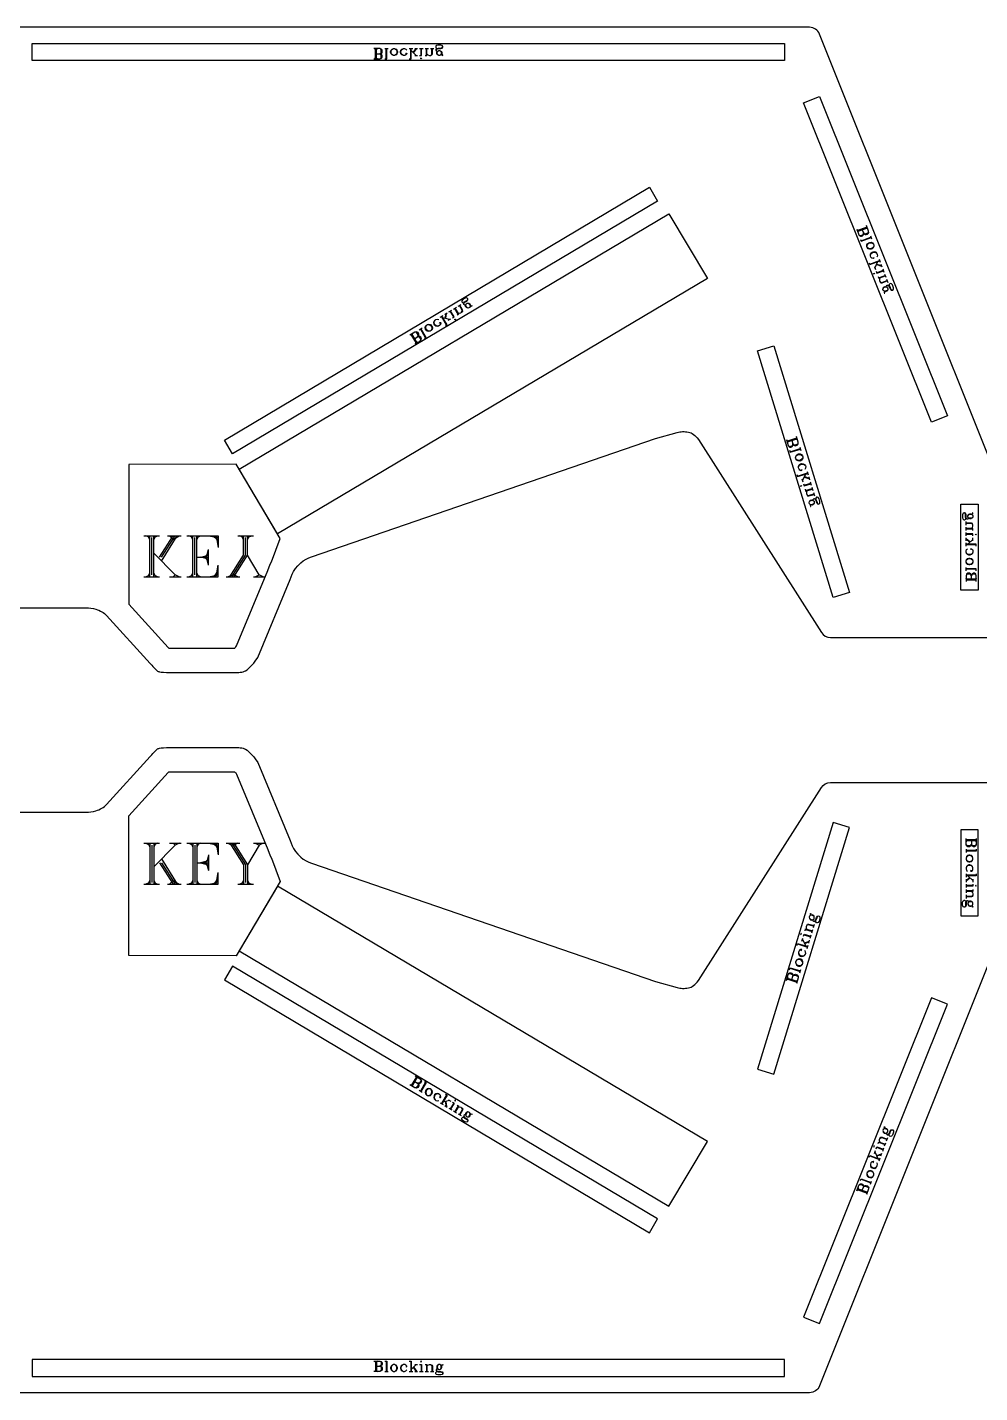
# Model space of a CAD drawing. Extents: x 0 to 107, y -41 to 64.
# Drawn here: x 26.8 to 71.1, y 0 to 63.5 of the extents above; entities that cross this region are included whole.
import ezdxf

# ---------------------------------------------------------------- set-up
doc = ezdxf.new("R2010")
doc.units = 0
doc.layers.add('LAYER_1', color=18, linetype='CONTINUOUS')

msp = doc.modelspace()

# ---------------------------------------------------------------- linework, layer by layer
at = {"layer": 'LAYER_1'}
for points in [[(71.964, 42.339), (63.626, 63.186, 0.306678), (63.161, 63.5), (0, 63.5)], [(0.5, 36.5), (29.5, 36.5), (29.621, 36.495), (29.741, 36.482), (29.856, 36.465), (29.968, 36.437), (30.039, 36.414), (30.111, 36.386), (30.182, 36.352), (30.25, 36.312), (30.309, 36.277), (30.365, 36.234), (30.411, 36.195), (30.465, 36.144), (32.5, 33.906), (32.566, 33.832), (32.625, 33.766), (32.689, 33.699), (32.752, 33.632), (32.805, 33.582), (32.838, 33.563), (32.867, 33.546), (32.9, 33.534), (32.935, 33.524), (33.011, 33.514), (33.121, 33.504), (33.25, 33.5), (36.5, 33.5), (36.625, 33.5), (36.686, 33.503), (36.752, 33.512), (36.812, 33.526), (36.876, 33.549), (36.935, 33.578), (37, 33.625), (37.064, 33.678), (37.128, 33.74), (37.191, 33.799), (37.254, 33.864), (37.319, 33.935), (37.382, 34.018), (37.5, 34.188), (39, 37.812), (39.106, 38.07), (39.168, 38.197), (39.251, 38.329), (39.363, 38.459), (39.5, 38.594), (39.611, 38.68), (39.751, 38.768), (39.875, 38.828), (40, 38.875), (56, 44.375), (57, 44.656), (57.061, 44.674), (57.122, 44.687), (57.185, 44.693), (57.251, 44.698), (57.322, 44.697), (57.395, 44.693), (57.458, 44.686), (57.524, 44.673), (57.589, 44.657), (57.649, 44.634), (57.708, 44.605), (57.768, 44.559), (57.827, 44.51), (57.887, 44.453), (57.938, 44.407), (58, 44.335), (63.71, 35.357, 0.256495), (64.132, 35.125), (71.5, 35.125, 0.414217)], [(0.5, 27), (29.5, 27), (29.621, 27.005), (29.741, 27.018), (29.856, 27.035), (29.968, 27.063), (30.039, 27.086), (30.111, 27.114), (30.182, 27.148), (30.25, 27.188), (30.309, 27.223), (30.365, 27.266), (30.411, 27.305), (30.465, 27.356), (32.5, 29.594), (32.566, 29.668), (32.625, 29.734), (32.689, 29.801), (32.752, 29.868), (32.805, 29.918), (32.838, 29.937), (32.867, 29.954), (32.9, 29.966), (32.935, 29.976), (33.011, 29.986), (33.121, 29.996), (33.25, 30), (36.5, 30), (36.625, 30), (36.686, 29.997), (36.752, 29.988), (36.812, 29.974), (36.876, 29.951), (36.935, 29.922), (37, 29.875), (37.064, 29.822), (37.128, 29.76), (37.191, 29.701), (37.254, 29.636), (37.319, 29.565), (37.382, 29.482), (37.5, 29.312), (39, 25.688), (39.106, 25.43), (39.168, 25.303), (39.251, 25.171), (39.363, 25.041), (39.5, 24.906), (39.611, 24.82), (39.751, 24.732), (39.875, 24.672), (40, 24.625), (56, 19.125), (57, 18.844), (57.061, 18.826), (57.122, 18.813), (57.185, 18.807), (57.251, 18.802), (57.322, 18.803), (57.395, 18.807), (57.458, 18.814), (57.524, 18.827), (57.589, 18.843), (57.649, 18.866), (57.708, 18.895), (57.768, 18.941), (57.827, 18.99), (57.887, 19.047), (57.938, 19.093), (58, 19.165), (63.71, 28.143, -0.256495), (64.132, 28.375), (71.5, 28.375, -0.414217)], [(71.964, 21.161), (63.626, 0.314, -0.306678), (63.161, 0), (0, 0)]]:
    msp.add_lwpolyline(points, format="xyb", dxfattribs=at)
for points in [[(27, 62.75), (62, 62.75), (62, 61.95), (27, 61.95)], [(43.814, 62.19), (43.746, 62.213), (43.7, 62.259), (43.677, 62.327), (43.677, 62.373), (43.7, 62.441), (43.746, 62.487), (43.814, 62.51), (43.86, 62.51), (43.929, 62.487), (43.974, 62.441), (43.997, 62.373), (43.997, 62.327), (43.974, 62.259), (43.929, 62.213), (43.86, 62.19)], [(45.917, 62.19), (45.871, 62.213), (45.849, 62.236), (45.826, 62.281), (45.826, 62.327), (45.849, 62.373), (45.871, 62.396), (45.917, 62.419), (45.963, 62.419), (46.009, 62.396), (46.031, 62.373), (46.054, 62.327), (46.054, 62.281), (46.031, 62.236), (46.009, 62.213), (45.963, 62.19)], [(45.094, 62.03), (45.071, 62.053), (45.094, 62.076), (45.117, 62.053)], [(62.879, 59.987), (63.622, 60.284), (69.57, 45.431), (68.828, 45.134)], [(35.945, 44.305), (55.713, 56.063), (56.096, 55.418), (36.329, 43.66)], [(36.635, 42.954), (56.623, 54.829), (58.411, 51.82), (38.423, 39.945)], [(65.831, 53.304), (65.829, 53.377), (65.856, 53.436), (65.913, 53.482), (65.957, 53.498), (66.03, 53.501), (66.089, 53.474), (66.135, 53.416), (66.151, 53.373), (66.154, 53.3), (66.127, 53.24), (66.069, 53.195), (66.026, 53.178), (65.953, 53.176), (65.893, 53.203), (65.847, 53.26)], [(66.13, 52.032), (66.144, 52.062), (66.174, 52.048), (66.16, 52.018)], [(66.572, 51.307), (66.577, 51.358), (66.591, 51.388), (66.626, 51.426), (66.67, 51.442), (66.721, 51.436), (66.751, 51.423), (66.789, 51.387), (66.805, 51.344), (66.799, 51.292), (66.786, 51.263), (66.75, 51.225), (66.707, 51.209), (66.655, 51.214), (66.626, 51.228), (66.588, 51.263)], [(47.314, 50.449), (47.263, 50.445), (47.232, 50.453), (47.189, 50.48), (47.165, 50.519), (47.162, 50.57), (47.169, 50.601), (47.197, 50.644), (47.236, 50.667), (47.287, 50.671), (47.318, 50.663), (47.361, 50.636), (47.384, 50.597), (47.388, 50.546), (47.38, 50.515), (47.353, 50.472)], [(45.517, 49.375), (45.446, 49.359), (45.384, 49.375), (45.329, 49.422), (45.306, 49.461), (45.29, 49.531), (45.306, 49.594), (45.353, 49.648), (45.392, 49.672), (45.462, 49.687), (45.525, 49.671), (45.579, 49.624), (45.603, 49.585), (45.618, 49.515), (45.603, 49.453), (45.556, 49.398)], [(46.692, 49.892), (46.661, 49.9), (46.669, 49.931), (46.7, 49.923)], [(60.735, 48.458), (61.5, 48.693), (65.019, 37.22), (64.254, 36.986)], [(62.513, 43.47), (62.515, 43.545), (62.547, 43.604), (62.608, 43.647), (62.653, 43.661), (62.728, 43.659), (62.787, 43.627), (62.83, 43.566), (62.844, 43.521), (62.842, 43.446), (62.81, 43.387), (62.749, 43.344), (62.704, 43.33), (62.629, 43.332), (62.57, 43.364), (62.527, 43.425)], [(36.432, 34.632), (36.453, 34.655), (36.472, 34.68), (36.508, 34.731), (37.96, 38.241), (38.079, 38.531), (38.135, 38.647), (38.543, 39.729), (36.495, 43.179), (31.503, 43.174), (31.503, 36.674), (33.337, 34.658), (33.366, 34.625), (36.425, 34.625)], [(62.738, 42.155), (62.754, 42.185), (62.784, 42.169), (62.768, 42.139)], [(63.143, 41.388), (63.152, 41.441), (63.168, 41.47), (63.206, 41.506), (63.252, 41.52), (63.304, 41.511), (63.333, 41.495), (63.37, 41.457), (63.383, 41.412), (63.374, 41.36), (63.359, 41.33), (63.32, 41.294), (63.275, 41.28), (63.223, 41.289), (63.193, 41.305), (63.157, 41.343)], [(70.197, 41.321), (70.997, 41.321), (70.997, 37.321), (70.197, 37.321)], [(70.757, 40.738), (70.734, 40.692), (70.711, 40.67), (70.665, 40.647), (70.62, 40.647), (70.574, 40.67), (70.551, 40.692), (70.528, 40.738), (70.528, 40.784), (70.551, 40.83), (70.574, 40.852), (70.62, 40.875), (70.665, 40.875), (70.711, 40.852), (70.734, 40.83), (70.757, 40.784)], [(70.917, 39.915), (70.894, 39.892), (70.871, 39.915), (70.894, 39.938)], [(70.757, 38.635), (70.734, 38.567), (70.688, 38.521), (70.62, 38.498), (70.574, 38.498), (70.505, 38.521), (70.46, 38.567), (70.437, 38.635), (70.437, 38.681), (70.46, 38.75), (70.505, 38.795), (70.574, 38.818), (70.62, 38.818), (70.688, 38.795), (70.734, 38.75), (70.757, 38.681)], [(36.432, 28.868), (36.453, 28.845), (36.472, 28.82), (36.508, 28.769), (37.96, 25.259), (38.079, 24.969), (38.135, 24.853), (38.543, 23.771), (36.495, 20.321), (31.503, 20.326), (31.503, 26.826), (33.337, 28.842), (33.366, 28.875), (36.425, 28.875)], [(60.735, 15.042), (61.5, 14.807), (65.019, 26.28), (64.254, 26.514)], [(70.197, 22.179), (70.997, 22.179), (70.997, 26.179), (70.197, 26.179)], [(70.757, 24.865), (70.734, 24.933), (70.688, 24.979), (70.62, 25.002), (70.574, 25.002), (70.505, 24.979), (70.46, 24.933), (70.437, 24.865), (70.437, 24.819), (70.46, 24.75), (70.505, 24.705), (70.574, 24.682), (70.62, 24.682), (70.688, 24.705), (70.734, 24.75), (70.757, 24.819)], [(36.635, 20.546), (56.623, 8.671), (58.411, 11.68), (38.423, 23.555)], [(70.917, 23.585), (70.894, 23.608), (70.871, 23.585), (70.894, 23.562)], [(70.757, 22.762), (70.734, 22.808), (70.711, 22.83), (70.665, 22.853), (70.62, 22.853), (70.574, 22.83), (70.551, 22.808), (70.528, 22.762), (70.528, 22.716), (70.551, 22.67), (70.574, 22.648), (70.62, 22.625), (70.665, 22.625), (70.711, 22.648), (70.734, 22.67), (70.757, 22.716)], [(63.143, 22.112), (63.152, 22.059), (63.168, 22.03), (63.206, 21.994), (63.252, 21.98), (63.304, 21.989), (63.333, 22.005), (63.37, 22.043), (63.383, 22.088), (63.374, 22.14), (63.359, 22.17), (63.32, 22.206), (63.275, 22.22), (63.223, 22.211), (63.193, 22.195), (63.157, 22.157)], [(62.738, 21.345), (62.754, 21.315), (62.784, 21.331), (62.768, 21.361)], [(35.945, 19.195), (55.713, 7.437), (56.096, 8.082), (36.329, 19.84)], [(62.513, 20.03), (62.515, 19.955), (62.547, 19.896), (62.608, 19.853), (62.653, 19.839), (62.728, 19.841), (62.787, 19.873), (62.83, 19.934), (62.844, 19.979), (62.842, 20.054), (62.81, 20.113), (62.749, 20.156), (62.704, 20.17), (62.629, 20.168), (62.57, 20.136), (62.527, 20.075)], [(62.879, 3.513), (63.622, 3.216), (69.57, 18.069), (68.828, 18.366)], [(45.517, 14.125), (45.446, 14.141), (45.384, 14.125), (45.329, 14.078), (45.306, 14.039), (45.29, 13.969), (45.306, 13.906), (45.353, 13.852), (45.392, 13.828), (45.462, 13.813), (45.525, 13.829), (45.579, 13.876), (45.603, 13.915), (45.618, 13.985), (45.603, 14.047), (45.556, 14.102)], [(46.692, 13.608), (46.661, 13.6), (46.669, 13.569), (46.7, 13.577)], [(47.314, 13.051), (47.263, 13.055), (47.232, 13.047), (47.189, 13.02), (47.165, 12.981), (47.162, 12.93), (47.169, 12.899), (47.197, 12.856), (47.236, 12.833), (47.287, 12.829), (47.318, 12.837), (47.361, 12.864), (47.384, 12.903), (47.388, 12.954), (47.38, 12.985), (47.353, 13.028)], [(66.572, 12.193), (66.577, 12.142), (66.591, 12.112), (66.626, 12.074), (66.67, 12.058), (66.721, 12.064), (66.751, 12.077), (66.789, 12.113), (66.805, 12.156), (66.799, 12.208), (66.786, 12.237), (66.75, 12.275), (66.707, 12.291), (66.655, 12.286), (66.626, 12.272), (66.588, 12.237)], [(66.13, 11.468), (66.144, 11.438), (66.174, 11.452), (66.16, 11.482)], [(65.831, 10.196), (65.829, 10.123), (65.856, 10.064), (65.913, 10.018), (65.957, 10.002), (66.03, 9.999), (66.089, 10.026), (66.135, 10.084), (66.151, 10.127), (66.154, 10.2), (66.127, 10.26), (66.069, 10.305), (66.026, 10.322), (65.953, 10.324), (65.893, 10.297), (65.847, 10.24)], [(27, 0.75), (62, 0.75), (62, 1.55), (27, 1.55)], [(43.814, 1.31), (43.746, 1.287), (43.7, 1.241), (43.677, 1.173), (43.677, 1.127), (43.7, 1.059), (43.746, 1.013), (43.814, 0.99), (43.86, 0.99), (43.929, 1.013), (43.974, 1.059), (43.997, 1.127), (43.997, 1.173), (43.974, 1.241), (43.929, 1.287), (43.86, 1.31)], [(45.094, 1.47), (45.071, 1.447), (45.094, 1.424), (45.117, 1.447)], [(45.917, 1.31), (45.871, 1.287), (45.849, 1.264), (45.826, 1.219), (45.826, 1.173), (45.849, 1.127), (45.871, 1.104), (45.917, 1.081), (45.963, 1.081), (46.009, 1.104), (46.031, 1.127), (46.054, 1.173), (46.054, 1.219), (46.031, 1.264), (46.009, 1.287), (45.963, 1.31)]]:
    msp.add_lwpolyline(points, close=True, dxfattribs=at)
for points in [[(43.014, 62.259), (43.174, 62.259), (43.243, 62.281), (43.266, 62.304), (43.289, 62.35), (43.289, 62.419), (43.266, 62.464), (43.243, 62.487), (43.174, 62.51), (42.9, 62.51)], [(42.9, 62.03), (43.174, 62.03), (43.243, 62.053), (43.266, 62.076), (43.289, 62.121), (43.289, 62.167), (43.266, 62.213), (43.243, 62.236), (43.174, 62.259)], [(42.969, 62.487), (42.923, 62.51)], [(42.969, 62.464), (42.946, 62.51)], [(42.969, 62.03), (42.969, 62.51)], [(42.991, 62.053), (42.991, 62.487)], [(43.014, 62.03), (43.014, 62.51)], [(43.014, 62.464), (43.037, 62.51)], [(43.014, 62.487), (43.06, 62.51)], [(43.174, 62.259), (43.22, 62.281), (43.243, 62.327), (43.243, 62.441), (43.22, 62.487), (43.174, 62.51)], [(43.174, 62.03), (43.22, 62.053), (43.243, 62.099), (43.243, 62.19), (43.22, 62.236), (43.174, 62.259)], [(43.243, 62.304), (43.266, 62.35), (43.266, 62.419), (43.243, 62.464)], [(43.403, 62.51), (43.563, 62.51)], [(43.471, 62.03), (43.471, 62.51)], [(43.494, 62.03), (43.494, 62.51)], [(43.814, 62.19), (43.769, 62.213), (43.723, 62.259), (43.7, 62.327), (43.7, 62.373), (43.723, 62.441), (43.769, 62.487), (43.814, 62.51)], [(43.86, 62.51), (43.906, 62.487), (43.951, 62.441), (43.974, 62.373), (43.974, 62.327), (43.951, 62.259), (43.906, 62.213), (43.86, 62.19)], [(44.409, 62.259), (44.386, 62.281), (44.409, 62.304), (44.431, 62.281), (44.431, 62.259), (44.386, 62.213), (44.34, 62.19), (44.271, 62.19), (44.203, 62.213), (44.157, 62.259), (44.134, 62.327), (44.134, 62.373), (44.157, 62.441), (44.203, 62.487), (44.271, 62.51), (44.317, 62.51), (44.386, 62.487), (44.431, 62.441)], [(44.271, 62.19), (44.226, 62.213), (44.18, 62.259), (44.157, 62.327), (44.157, 62.373), (44.18, 62.441), (44.226, 62.487), (44.271, 62.51)], [(44.546, 62.51), (44.706, 62.51)], [(44.614, 62.03), (44.614, 62.51)], [(44.637, 62.03), (44.637, 62.51)], [(44.866, 62.19), (44.637, 62.419)], [(44.729, 62.327), (44.866, 62.51)], [(44.751, 62.327), (44.889, 62.51)], [(44.797, 62.51), (44.934, 62.51)], [(45.026, 62.51), (45.186, 62.51)], [(45.094, 62.19), (45.094, 62.51)], [(45.117, 62.19), (45.117, 62.51)], [(45.277, 62.51), (45.437, 62.51)], [(45.346, 62.19), (45.346, 62.51)], [(45.369, 62.19), (45.369, 62.51)], [(45.369, 62.259), (45.414, 62.213), (45.483, 62.19), (45.529, 62.19), (45.597, 62.213), (45.62, 62.259), (45.62, 62.51)], [(45.529, 62.19), (45.574, 62.213), (45.597, 62.259), (45.597, 62.51)], [(45.529, 62.51), (45.689, 62.51)], [(45.803, 62.464), (45.826, 62.487), (45.894, 62.51), (46.009, 62.51), (46.077, 62.533), (46.1, 62.579), (46.1, 62.601), (46.077, 62.647), (46.009, 62.67), (45.871, 62.67), (45.803, 62.647), (45.78, 62.601), (45.78, 62.579), (45.803, 62.533), (45.871, 62.51)], [(45.849, 62.373), (45.826, 62.396), (45.803, 62.441), (45.803, 62.464), (45.826, 62.51), (45.894, 62.533), (46.009, 62.533), (46.077, 62.556), (46.1, 62.579)], [(45.871, 62.213), (45.849, 62.259), (45.849, 62.35), (45.871, 62.396)], [(46.009, 62.396), (46.031, 62.35), (46.031, 62.259), (46.009, 62.213)], [(46.031, 62.236), (46.054, 62.213), (46.1, 62.19), (46.1, 62.213), (46.054, 62.213)], [(42.923, 62.03), (42.969, 62.053)], [(42.946, 62.03), (42.969, 62.076)], [(43.037, 62.03), (43.014, 62.076)], [(43.06, 62.03), (43.014, 62.053)], [(43.243, 62.076), (43.266, 62.121), (43.266, 62.167), (43.243, 62.213)], [(43.403, 62.03), (43.494, 62.03)], [(44.546, 62.03), (44.637, 62.03)], [(44.797, 62.19), (44.934, 62.19)], [(45.026, 62.19), (45.117, 62.19)], [(45.277, 62.19), (45.369, 62.19)], [(65.358, 54.116), (65.454, 53.855), (65.5, 53.798), (65.53, 53.785), (65.581, 53.779), (65.625, 53.795), (65.66, 53.833), (65.674, 53.863), (65.671, 53.936)], [(65.366, 54.094), (65.403, 54.059)], [(65.374, 54.072), (65.425, 54.067)], [(65.382, 54.051), (65.838, 54.22)], [(65.398, 54.007), (65.854, 54.176)], [(65.406, 53.986), (65.441, 54.023)], [(65.411, 54.037), (65.824, 54.19)], [(65.414, 53.964), (65.419, 54.015)], [(65.615, 54.088), (65.671, 53.936), (65.717, 53.879), (65.747, 53.865), (65.798, 53.859), (65.863, 53.884), (65.899, 53.921), (65.912, 53.951), (65.91, 54.024), (65.813, 54.285)], [(65.671, 53.936), (65.709, 53.9), (65.76, 53.895), (65.869, 53.935), (65.904, 53.973), (65.91, 54.024)], [(65.794, 54.204), (65.829, 54.241)], [(65.81, 54.16), (65.862, 54.155)], [(65.816, 54.212), (65.821, 54.263)], [(65.832, 54.168), (65.87, 54.133)], [(65.454, 53.855), (65.492, 53.82), (65.543, 53.814), (65.63, 53.846), (65.666, 53.884), (65.671, 53.936)], [(65.522, 53.806), (65.573, 53.801), (65.617, 53.817), (65.652, 53.855)], [(65.535, 53.638), (65.567, 53.551)], [(65.559, 53.573), (66.015, 53.742)], [(65.567, 53.551), (66.023, 53.72)], [(65.739, 53.887), (65.79, 53.881), (65.855, 53.905), (65.891, 53.943)], [(65.831, 53.304), (65.837, 53.355), (65.864, 53.415), (65.921, 53.461), (65.965, 53.477), (66.038, 53.479), (66.097, 53.452), (66.135, 53.416)], [(66.151, 53.373), (66.146, 53.322), (66.118, 53.262), (66.061, 53.216), (66.018, 53.2), (65.945, 53.198), (65.885, 53.225), (65.847, 53.26)], [(65.99, 53.807), (66.047, 53.655)], [(66.106, 52.764), (66.119, 52.793), (66.149, 52.78), (66.136, 52.75), (66.114, 52.742), (66.054, 52.769), (66.016, 52.805), (65.992, 52.87), (65.99, 52.943), (66.017, 53.002), (66.074, 53.048), (66.118, 53.064), (66.191, 53.067), (66.25, 53.039), (66.296, 52.982), (66.312, 52.939), (66.315, 52.866), (66.287, 52.806)], [(65.992, 52.87), (65.998, 52.921), (66.025, 52.981), (66.082, 53.026), (66.126, 53.043), (66.199, 53.045), (66.258, 53.018), (66.296, 52.982)], [(66.393, 52.722), (66.449, 52.57)], [(65.937, 52.553), (65.969, 52.466)], [(65.961, 52.488), (66.417, 52.657)], [(65.969, 52.466), (66.425, 52.635)], [(66.177, 52.37), (66.226, 52.24)], [(66.202, 52.305), (66.338, 52.603)], [(66.258, 52.153), (66.29, 52.066)], [(66.282, 52.088), (66.586, 52.201)], [(66.284, 52.484), (66.506, 52.418)], [(66.29, 52.066), (66.594, 52.179)], [(66.292, 52.462), (66.514, 52.396)], [(66.481, 52.483), (66.53, 52.353)], [(66.562, 52.266), (66.618, 52.114)], [(66.346, 51.914), (66.379, 51.828)], [(66.371, 51.849), (66.675, 51.962)], [(66.379, 51.828), (66.683, 51.94)], [(66.444, 51.852), (66.416, 51.792), (66.419, 51.719), (66.435, 51.676), (66.481, 51.619), (66.532, 51.613), (66.771, 51.702)], [(66.435, 51.676), (66.473, 51.64), (66.524, 51.635), (66.763, 51.723)], [(66.65, 52.027), (66.707, 51.875)], [(66.721, 51.436), (66.735, 51.466), (66.77, 51.504), (66.792, 51.512), (66.844, 51.506), (66.889, 51.449), (66.93, 51.341), (66.975, 51.284), (67.005, 51.27)], [(66.739, 51.788), (66.795, 51.636)], [(66.792, 51.512), (66.822, 51.498), (66.868, 51.441), (66.908, 51.333), (66.954, 51.275), (67.005, 51.27), (67.027, 51.278), (67.062, 51.316), (67.06, 51.389), (67.012, 51.519), (66.966, 51.576), (66.914, 51.582), (66.893, 51.574), (66.857, 51.536), (66.86, 51.463)], [(47.076, 50.625), (47.084, 50.656), (47.131, 50.71), (47.228, 50.769), (47.275, 50.823), (47.271, 50.874), (47.26, 50.894), (47.217, 50.921), (47.147, 50.905), (47.029, 50.835), (46.982, 50.781), (46.986, 50.73), (46.998, 50.711), (47.041, 50.683), (47.111, 50.699)], [(47.162, 50.57), (47.13, 50.578), (47.087, 50.605), (47.076, 50.625), (47.072, 50.675), (47.119, 50.73), (47.217, 50.788), (47.264, 50.843), (47.271, 50.874)], [(66.577, 51.358), (66.613, 51.396), (66.7, 51.428), (66.751, 51.423)], [(66.799, 51.292), (66.764, 51.254), (66.677, 51.222), (66.626, 51.228)], [(66.655, 51.214), (66.642, 51.184), (66.636, 51.133), (66.658, 51.141), (66.642, 51.184)], [(46.193, 50.15), (46.31, 50.22)], [(46.228, 49.959), (46.252, 50.185)], [(46.247, 49.971), (46.271, 50.197)], [(46.388, 50.267), (46.525, 50.349)], [(46.61, 50.028), (46.447, 50.302)], [(46.63, 50.04), (46.466, 50.314)], [(46.603, 50.395), (46.74, 50.477)], [(46.825, 50.157), (46.662, 50.43)], [(46.845, 50.168), (46.681, 50.442)], [(46.767, 50.122), (46.845, 50.168)], [(46.81, 50.227), (46.872, 50.211), (46.942, 50.227), (46.981, 50.25), (47.028, 50.305), (47.025, 50.355), (46.896, 50.57)], [(46.818, 50.524), (46.955, 50.605)], [(46.981, 50.25), (47.009, 50.293), (47.005, 50.344), (46.877, 50.559)], [(47.263, 50.445), (47.22, 50.472), (47.173, 50.55), (47.169, 50.601)], [(47.287, 50.671), (47.33, 50.644), (47.376, 50.566), (47.38, 50.515)], [(47.388, 50.546), (47.419, 50.538), (47.47, 50.542), (47.458, 50.562), (47.419, 50.538)], [(45.517, 49.375), (45.466, 49.371), (45.403, 49.387), (45.349, 49.434), (45.325, 49.473), (45.31, 49.543), (45.326, 49.605), (45.353, 49.648)], [(45.392, 49.672), (45.443, 49.675), (45.505, 49.66), (45.56, 49.613), (45.583, 49.574), (45.599, 49.503), (45.583, 49.441), (45.556, 49.398)], [(45.989, 49.737), (45.958, 49.745), (45.966, 49.776), (45.997, 49.768), (46.009, 49.749), (45.993, 49.686), (45.966, 49.643), (45.907, 49.608), (45.837, 49.593), (45.774, 49.608), (45.72, 49.655), (45.697, 49.694), (45.681, 49.765), (45.697, 49.827), (45.744, 49.882), (45.783, 49.905), (45.853, 49.921), (45.916, 49.905)], [(45.907, 49.608), (45.856, 49.604), (45.794, 49.62), (45.739, 49.667), (45.716, 49.706), (45.701, 49.776), (45.716, 49.839), (45.744, 49.882)], [(45.978, 50.022), (46.115, 50.103)], [(46.282, 49.647), (46.037, 50.057)], [(46.301, 49.658), (46.056, 50.068)], [(46.415, 49.912), (46.103, 49.99)], [(46.223, 49.612), (46.301, 49.658)], [(46.356, 49.877), (46.474, 49.947)], [(46.552, 49.993), (46.63, 50.04)], [(44.798, 49.025), (44.935, 49.107), (44.982, 49.161), (44.989, 49.192), (44.986, 49.243), (44.951, 49.302), (44.908, 49.329), (44.876, 49.337), (44.806, 49.321), (44.572, 49.181)], [(44.642, 49.197), (44.591, 49.193)], [(44.654, 49.177), (44.611, 49.205)], [(44.876, 48.806), (44.63, 49.216)], [(44.883, 48.837), (44.662, 49.209)], [(44.915, 48.83), (44.669, 49.24)], [(44.681, 49.22), (44.709, 49.263)], [(44.693, 49.201), (44.689, 49.251)], [(44.935, 49.107), (44.962, 49.149), (44.958, 49.2), (44.9, 49.298), (44.857, 49.325), (44.806, 49.321)], [(44.817, 48.771), (45.051, 48.911), (45.098, 48.966), (45.106, 48.997), (45.102, 49.048), (45.079, 49.087), (45.036, 49.114), (45.005, 49.122), (44.935, 49.107)], [(44.97, 49.181), (44.966, 49.231), (44.931, 49.29), (44.888, 49.317)], [(45.051, 48.911), (45.079, 48.954), (45.075, 49.005), (45.028, 49.083), (44.985, 49.11), (44.935, 49.107)], [(45.002, 49.438), (45.138, 49.52)], [(45.087, 48.985), (45.083, 49.036), (45.059, 49.075), (45.017, 49.103)], [(45.305, 49.063), (45.06, 49.473)], [(45.325, 49.075), (45.08, 49.485)], [(45.247, 49.028), (45.325, 49.075)], [(44.836, 48.783), (44.864, 48.826)], [(44.856, 48.795), (44.852, 48.845)], [(44.934, 48.841), (44.891, 48.869)], [(44.954, 48.853), (44.903, 48.849)], [(62.341, 44.283), (62.389, 44.124), (62.432, 44.063), (62.462, 44.047), (62.514, 44.038), (62.582, 44.059), (62.62, 44.095), (62.636, 44.125), (62.638, 44.199), (62.556, 44.471)], [(62.081, 44.327), (62.163, 44.056), (62.206, 43.995), (62.236, 43.979), (62.288, 43.97), (62.333, 43.984), (62.371, 44.02), (62.387, 44.049), (62.389, 44.124)], [(62.088, 44.305), (62.124, 44.266)], [(62.094, 44.282), (62.147, 44.273)], [(62.101, 44.259), (62.576, 44.403)], [(62.115, 44.214), (62.59, 44.358)], [(62.122, 44.191), (62.16, 44.228)], [(62.129, 44.169), (62.138, 44.221)], [(62.131, 44.244), (62.561, 44.374)], [(62.163, 44.056), (62.199, 44.017), (62.251, 44.008), (62.342, 44.036), (62.38, 44.072), (62.389, 44.124)], [(62.229, 44.001), (62.281, 43.993), (62.326, 44.006), (62.365, 44.043)], [(62.231, 43.829), (62.259, 43.739)], [(62.252, 43.762), (62.727, 43.905)], [(62.259, 43.739), (62.734, 43.883)], [(62.389, 44.124), (62.426, 44.086), (62.478, 44.077), (62.591, 44.111), (62.629, 44.147), (62.638, 44.199)], [(62.455, 44.07), (62.507, 44.061), (62.575, 44.082), (62.613, 44.118)], [(62.531, 44.389), (62.57, 44.426)], [(62.545, 44.344), (62.597, 44.335)], [(62.554, 44.396), (62.563, 44.448)], [(62.568, 44.351), (62.604, 44.313)], [(62.707, 43.973), (62.755, 43.815)], [(62.513, 43.47), (62.522, 43.522), (62.554, 43.581), (62.615, 43.624), (62.66, 43.638), (62.735, 43.636), (62.794, 43.604), (62.83, 43.566)], [(62.844, 43.521), (62.835, 43.469), (62.803, 43.41), (62.742, 43.366), (62.697, 43.353), (62.622, 43.355), (62.563, 43.386), (62.527, 43.425)], [(62.759, 42.902), (62.775, 42.932), (62.804, 42.916), (62.789, 42.887), (62.766, 42.88), (62.707, 42.911), (62.671, 42.95), (62.65, 43.018), (62.652, 43.092), (62.684, 43.151), (62.745, 43.194), (62.79, 43.208), (62.865, 43.206), (62.924, 43.174), (62.967, 43.113), (62.981, 43.068), (62.979, 42.993), (62.947, 42.935)], [(62.65, 43.018), (62.659, 43.07), (62.691, 43.129), (62.752, 43.172), (62.797, 43.185), (62.872, 43.183), (62.931, 43.152), (62.967, 43.113)], [(62.574, 42.698), (62.601, 42.608)], [(62.595, 42.63), (63.07, 42.774)], [(62.601, 42.608), (63.077, 42.751)], [(62.828, 42.429), (62.986, 42.724)], [(62.923, 42.606), (63.145, 42.525)], [(62.93, 42.584), (63.152, 42.503)], [(63.049, 42.842), (63.097, 42.684)], [(63.124, 42.593), (63.166, 42.457)], [(62.808, 42.497), (62.849, 42.361)], [(62.876, 42.271), (62.904, 42.18)], [(62.897, 42.203), (63.214, 42.299)], [(62.904, 42.18), (63.22, 42.276)], [(62.952, 42.022), (62.979, 41.932)], [(62.972, 41.954), (63.289, 42.05)], [(62.979, 41.932), (63.296, 42.027)], [(63.047, 41.952), (63.015, 41.893), (63.013, 41.818), (63.027, 41.773), (63.07, 41.712), (63.122, 41.703), (63.371, 41.779)], [(63.193, 42.367), (63.241, 42.208)], [(63.268, 42.118), (63.316, 41.96)], [(63.027, 41.773), (63.063, 41.735), (63.115, 41.726), (63.364, 41.801)], [(63.152, 41.441), (63.191, 41.477), (63.281, 41.504), (63.333, 41.495)], [(63.374, 41.36), (63.336, 41.323), (63.245, 41.296), (63.193, 41.305)], [(63.223, 41.289), (63.207, 41.26), (63.198, 41.207), (63.221, 41.214), (63.207, 41.26)], [(63.304, 41.511), (63.32, 41.541), (63.358, 41.577), (63.381, 41.584), (63.433, 41.575), (63.476, 41.514), (63.51, 41.401), (63.553, 41.34), (63.583, 41.324)], [(63.344, 41.869), (63.392, 41.711)], [(63.381, 41.584), (63.41, 41.568), (63.453, 41.507), (63.487, 41.394), (63.531, 41.333), (63.583, 41.324), (63.605, 41.331), (63.644, 41.367), (63.646, 41.442), (63.605, 41.578), (63.562, 41.639), (63.509, 41.648), (63.487, 41.641), (63.448, 41.604), (63.446, 41.53)], [(70.482, 40.624), (70.46, 40.647), (70.437, 40.715), (70.437, 40.83), (70.414, 40.898), (70.368, 40.921), (70.345, 40.921), (70.3, 40.898), (70.277, 40.83), (70.277, 40.692), (70.3, 40.624), (70.345, 40.601), (70.368, 40.601), (70.414, 40.624), (70.437, 40.692)], [(70.574, 40.67), (70.551, 40.647), (70.505, 40.624), (70.482, 40.624), (70.437, 40.647), (70.414, 40.715), (70.414, 40.83), (70.391, 40.898), (70.368, 40.921)], [(70.551, 40.83), (70.597, 40.852), (70.688, 40.852), (70.734, 40.83)], [(70.734, 40.692), (70.688, 40.67), (70.597, 40.67), (70.551, 40.692)], [(70.711, 40.852), (70.734, 40.875), (70.757, 40.921), (70.734, 40.921), (70.734, 40.875)], [(70.437, 40.35), (70.437, 40.51)], [(70.688, 40.19), (70.734, 40.235), (70.757, 40.304), (70.757, 40.35), (70.734, 40.418), (70.688, 40.441), (70.437, 40.441)], [(70.757, 40.35), (70.734, 40.395), (70.688, 40.418), (70.437, 40.418)], [(70.437, 40.098), (70.437, 40.258)], [(70.757, 40.19), (70.437, 40.19)], [(70.757, 40.167), (70.437, 40.167)], [(70.437, 39.847), (70.437, 40.007)], [(70.757, 40.098), (70.757, 40.19)], [(32.207, 39.856), (32.934, 39.856)], [(32.48, 39.765), (32.298, 39.856)], [(32.48, 39.674), (32.389, 39.856)], [(32.48, 37.948), (32.48, 39.856)], [(32.571, 38.039), (32.571, 39.765)], [(32.662, 37.948), (32.662, 39.856)], [(32.662, 39.674), (32.752, 39.856)], [(32.662, 39.765), (32.843, 39.856)], [(32.934, 38.856), (33.57, 39.856)], [(33.025, 38.856), (33.661, 39.856)], [(33.025, 38.675), (33.752, 39.856)], [(33.297, 39.856), (33.933, 39.856)], [(33.57, 39.674), (33.388, 39.856)], [(33.57, 39.674), (33.842, 39.856)], [(34.206, 39.856), (35.659, 39.856), (35.659, 39.311)], [(34.478, 39.765), (34.297, 39.856)], [(34.478, 39.674), (34.387, 39.856)], [(34.478, 37.948), (34.478, 39.856)], [(34.569, 38.039), (34.569, 39.765)], [(34.66, 37.948), (34.66, 39.856)], [(34.66, 39.674), (34.751, 39.856)], [(34.66, 39.765), (34.842, 39.856)], [(35.205, 39.856), (35.659, 39.765)], [(35.387, 39.856), (35.659, 39.674)], [(35.477, 39.856), (35.659, 39.583)], [(35.568, 39.856), (35.659, 39.311)], [(36.204, 37.948), (36.84, 38.947), (36.84, 39.856)], [(36.295, 37.948), (36.931, 38.947), (36.931, 39.765)], [(36.386, 37.948), (37.022, 38.947), (37.022, 39.856)], [(36.567, 39.856), (37.294, 39.856)], [(36.84, 39.765), (36.658, 39.856)], [(36.84, 39.674), (36.749, 39.856)], [(37.022, 39.674), (37.112, 39.856)], [(37.022, 39.765), (37.203, 39.856)], [(70.757, 39.938), (70.437, 39.938)], [(70.757, 39.915), (70.437, 39.915)], [(70.437, 39.618), (70.437, 39.755)], [(70.62, 39.572), (70.437, 39.71)], [(70.62, 39.55), (70.437, 39.687)], [(70.437, 39.367), (70.437, 39.527)], [(70.917, 39.458), (70.437, 39.458)], [(70.917, 39.435), (70.437, 39.435)], [(70.757, 39.687), (70.528, 39.458)], [(70.757, 39.847), (70.757, 39.938)], [(70.757, 39.618), (70.757, 39.755)], [(70.917, 39.367), (70.917, 39.458)], [(33.661, 38.039), (32.662, 39.038)], [(34.66, 38.856), (35.205, 38.856)], [(35.205, 38.766), (34.842, 38.856), (35.205, 38.947)], [(35.205, 38.675), (35.023, 38.856), (35.205, 39.038)], [(35.205, 38.493), (35.114, 38.856), (35.205, 39.22)], [(35.205, 38.493), (35.205, 39.22)], [(37.567, 38.039), (37.022, 38.947)], [(70.688, 39.23), (70.665, 39.207), (70.642, 39.23), (70.665, 39.252), (70.688, 39.252), (70.734, 39.207), (70.757, 39.161), (70.757, 39.092), (70.734, 39.024), (70.688, 38.978), (70.62, 38.955), (70.574, 38.955), (70.505, 38.978), (70.46, 39.024), (70.437, 39.092), (70.437, 39.138), (70.46, 39.207), (70.505, 39.252)], [(70.757, 39.092), (70.734, 39.047), (70.688, 39.001), (70.62, 38.978), (70.574, 38.978), (70.505, 39.001), (70.46, 39.047), (70.437, 39.092)], [(70.437, 38.681), (70.46, 38.727), (70.505, 38.772), (70.574, 38.795), (70.62, 38.795), (70.688, 38.772), (70.734, 38.727), (70.757, 38.681)], [(32.389, 37.948), (32.48, 38.13)], [(32.752, 37.948), (32.662, 38.13)], [(34.206, 37.948), (35.659, 37.948), (35.659, 38.493)], [(34.387, 37.948), (34.478, 38.13)], [(34.751, 37.948), (34.66, 38.13)], [(35.387, 37.948), (35.659, 38.13)], [(35.477, 37.948), (35.659, 38.221)], [(35.568, 37.948), (35.659, 38.493)], [(70.757, 38.635), (70.734, 38.59), (70.688, 38.544), (70.62, 38.521), (70.574, 38.521), (70.505, 38.544), (70.46, 38.59), (70.437, 38.635)], [(70.437, 38.224), (70.437, 38.384)], [(70.917, 38.315), (70.437, 38.315)], [(70.917, 38.292), (70.437, 38.292)], [(70.688, 37.835), (70.688, 37.995), (70.665, 38.064), (70.642, 38.087), (70.597, 38.11), (70.528, 38.11), (70.482, 38.087), (70.46, 38.064), (70.437, 37.995), (70.437, 37.721)], [(70.917, 37.721), (70.917, 37.995), (70.894, 38.064), (70.871, 38.087), (70.825, 38.11), (70.78, 38.11), (70.734, 38.087), (70.711, 38.064), (70.688, 37.995)], [(70.917, 38.224), (70.917, 38.315)], [(32.207, 37.948), (32.934, 37.948)], [(32.298, 37.948), (32.48, 38.039)], [(32.843, 37.948), (32.662, 38.039)], [(33.388, 37.948), (33.933, 37.948)], [(33.57, 37.948), (33.661, 38.039)], [(33.842, 37.948), (33.661, 38.039)], [(34.297, 37.948), (34.478, 38.039)], [(34.842, 37.948), (34.66, 38.039)], [(35.205, 37.948), (35.659, 38.039)], [(36.022, 37.948), (36.658, 37.948)], [(36.113, 37.948), (36.295, 38.039)], [(36.567, 37.948), (36.386, 38.039)], [(37.294, 37.948), (37.839, 37.948)], [(37.385, 37.948), (37.567, 38.039)], [(37.748, 37.948), (37.567, 38.039)], [(70.688, 37.995), (70.665, 38.041), (70.62, 38.064), (70.505, 38.064), (70.46, 38.041), (70.437, 37.995)], [(70.46, 37.835), (70.437, 37.881)], [(70.482, 37.835), (70.437, 37.858)], [(70.917, 37.835), (70.437, 37.835)], [(70.917, 37.79), (70.437, 37.79)], [(70.46, 37.79), (70.437, 37.744)], [(70.482, 37.79), (70.437, 37.767)], [(70.894, 37.812), (70.46, 37.812)], [(70.642, 38.064), (70.597, 38.087), (70.528, 38.087), (70.482, 38.064)], [(70.917, 37.995), (70.894, 38.041), (70.848, 38.064), (70.757, 38.064), (70.711, 38.041), (70.688, 37.995)], [(70.871, 38.064), (70.825, 38.087), (70.78, 38.087), (70.734, 38.064)], [(70.917, 37.858), (70.871, 37.835)], [(70.917, 37.767), (70.871, 37.79)], [(70.917, 37.881), (70.894, 37.835)], [(70.917, 37.744), (70.894, 37.79)], [(32.207, 25.552), (32.934, 25.552)], [(32.298, 25.552), (32.48, 25.461)], [(32.389, 25.552), (32.48, 25.37)], [(32.48, 25.552), (32.48, 23.644)], [(32.571, 25.461), (32.571, 23.735)], [(32.662, 25.552), (32.662, 23.644)], [(32.752, 25.552), (32.662, 25.37)], [(32.843, 25.552), (32.662, 25.461)], [(33.661, 25.461), (32.662, 24.462)], [(33.388, 25.552), (33.933, 25.552)], [(33.57, 25.552), (33.661, 25.461)], [(33.842, 25.552), (33.661, 25.461)], [(34.206, 25.552), (35.659, 25.552), (35.659, 25.007)], [(34.297, 25.552), (34.478, 25.461)], [(34.387, 25.552), (34.478, 25.37)], [(34.478, 25.552), (34.478, 23.644)], [(34.569, 25.461), (34.569, 23.735)], [(34.66, 25.552), (34.66, 23.644)], [(34.751, 25.552), (34.66, 25.37)], [(34.842, 25.552), (34.66, 25.461)], [(35.205, 25.552), (35.659, 25.461)], [(35.387, 25.552), (35.659, 25.37)], [(35.477, 25.552), (35.659, 25.279)], [(35.568, 25.552), (35.659, 25.007)], [(36.022, 25.552), (36.658, 25.552)], [(36.113, 25.552), (36.295, 25.461)], [(36.204, 25.552), (36.84, 24.553), (36.84, 23.644)], [(36.295, 25.552), (36.931, 24.553), (36.931, 23.735)], [(36.386, 25.552), (37.022, 24.553), (37.022, 23.644)], [(36.567, 25.552), (36.386, 25.461)], [(37.567, 25.461), (37.022, 24.553)], [(37.294, 25.552), (37.839, 25.552)], [(37.385, 25.552), (37.567, 25.461)], [(37.748, 25.552), (37.567, 25.461)], [(70.688, 25.665), (70.688, 25.505), (70.665, 25.436), (70.642, 25.413), (70.597, 25.39), (70.528, 25.39), (70.482, 25.413), (70.46, 25.436), (70.437, 25.505), (70.437, 25.779)], [(70.46, 25.71), (70.437, 25.756)], [(70.482, 25.71), (70.437, 25.733)], [(70.917, 25.71), (70.437, 25.71)], [(70.917, 25.665), (70.437, 25.665)], [(70.482, 25.665), (70.437, 25.642)], [(70.46, 25.665), (70.437, 25.619)], [(70.688, 25.505), (70.665, 25.459), (70.62, 25.436), (70.505, 25.436), (70.46, 25.459), (70.437, 25.505)], [(70.894, 25.688), (70.46, 25.688)], [(70.642, 25.436), (70.597, 25.413), (70.528, 25.413), (70.482, 25.436)], [(70.917, 25.779), (70.917, 25.505), (70.894, 25.436), (70.871, 25.413), (70.825, 25.39), (70.78, 25.39), (70.734, 25.413), (70.711, 25.436), (70.688, 25.505)], [(70.917, 25.505), (70.894, 25.459), (70.848, 25.436), (70.757, 25.436), (70.711, 25.459), (70.688, 25.505)], [(70.871, 25.436), (70.825, 25.413), (70.78, 25.413), (70.734, 25.436)], [(70.917, 25.733), (70.871, 25.71)], [(70.917, 25.642), (70.871, 25.665)], [(70.917, 25.756), (70.894, 25.71)], [(70.917, 25.619), (70.894, 25.665)], [(33.025, 24.825), (33.752, 23.644)], [(35.205, 24.825), (35.023, 24.644), (35.205, 24.462)], [(35.205, 25.007), (35.114, 24.644), (35.205, 24.28)], [(35.205, 25.007), (35.205, 24.28)], [(70.437, 25.276), (70.437, 25.116)], [(70.917, 25.208), (70.437, 25.208)], [(70.917, 25.185), (70.437, 25.185)], [(70.757, 24.865), (70.734, 24.91), (70.688, 24.956), (70.62, 24.979), (70.574, 24.979), (70.505, 24.956), (70.46, 24.91), (70.437, 24.865)], [(70.437, 24.819), (70.46, 24.773), (70.505, 24.728), (70.574, 24.705), (70.62, 24.705), (70.688, 24.728), (70.734, 24.773), (70.757, 24.819)], [(70.917, 25.276), (70.917, 25.185)], [(32.934, 24.644), (33.57, 23.644)], [(33.025, 24.644), (33.661, 23.644)], [(34.206, 23.644), (35.659, 23.644), (35.659, 24.189)], [(34.66, 24.644), (35.205, 24.644)], [(35.205, 24.734), (34.842, 24.644), (35.205, 24.553)], [(35.568, 23.644), (35.659, 24.189)], [(70.688, 24.27), (70.665, 24.293), (70.642, 24.27), (70.665, 24.248), (70.688, 24.248), (70.734, 24.293), (70.757, 24.339), (70.757, 24.408), (70.734, 24.476), (70.688, 24.522), (70.62, 24.545), (70.574, 24.545), (70.505, 24.522), (70.46, 24.476), (70.437, 24.408), (70.437, 24.362), (70.46, 24.293), (70.505, 24.248)], [(70.757, 24.408), (70.734, 24.453), (70.688, 24.499), (70.62, 24.522), (70.574, 24.522), (70.505, 24.499), (70.46, 24.453), (70.437, 24.408)], [(70.437, 24.133), (70.437, 23.973)], [(70.917, 24.133), (70.917, 24.042)], [(32.207, 23.644), (32.934, 23.644)], [(32.48, 23.735), (32.298, 23.644)], [(32.48, 23.826), (32.389, 23.644)], [(32.662, 23.826), (32.752, 23.644)], [(32.662, 23.735), (32.843, 23.644)], [(33.297, 23.644), (33.933, 23.644)], [(33.57, 23.826), (33.388, 23.644)], [(33.57, 23.826), (33.842, 23.644)], [(34.478, 23.735), (34.297, 23.644)], [(34.478, 23.826), (34.387, 23.644)], [(34.66, 23.826), (34.751, 23.644)], [(34.66, 23.735), (34.842, 23.644)], [(35.205, 23.644), (35.659, 23.735)], [(35.387, 23.644), (35.659, 23.826)], [(35.477, 23.644), (35.659, 23.917)], [(36.567, 23.644), (37.294, 23.644)], [(36.84, 23.735), (36.658, 23.644)], [(36.84, 23.826), (36.749, 23.644)], [(37.022, 23.826), (37.112, 23.644)], [(37.022, 23.735), (37.203, 23.644)], [(70.917, 24.065), (70.437, 24.065)], [(70.917, 24.042), (70.437, 24.042)], [(70.62, 23.95), (70.437, 23.813)], [(70.62, 23.928), (70.437, 23.79)], [(70.437, 23.882), (70.437, 23.745)], [(70.437, 23.653), (70.437, 23.493)], [(70.757, 23.585), (70.437, 23.585)], [(70.757, 23.562), (70.437, 23.562)], [(70.757, 23.813), (70.528, 24.042)], [(70.757, 23.882), (70.757, 23.745)], [(70.757, 23.653), (70.757, 23.562)], [(70.482, 22.876), (70.46, 22.853), (70.437, 22.785), (70.437, 22.67), (70.414, 22.602), (70.368, 22.579), (70.345, 22.579), (70.3, 22.602), (70.277, 22.67), (70.277, 22.808), (70.3, 22.876), (70.345, 22.899), (70.368, 22.899), (70.414, 22.876), (70.437, 22.808)], [(70.574, 22.83), (70.551, 22.853), (70.505, 22.876), (70.482, 22.876), (70.437, 22.853), (70.414, 22.785), (70.414, 22.67), (70.391, 22.602), (70.368, 22.579)], [(70.437, 23.402), (70.437, 23.242)], [(70.757, 23.333), (70.437, 23.333)], [(70.757, 23.31), (70.437, 23.31)], [(70.688, 23.31), (70.734, 23.265), (70.757, 23.196), (70.757, 23.15), (70.734, 23.082), (70.688, 23.059), (70.437, 23.059)], [(70.757, 23.15), (70.734, 23.105), (70.688, 23.082), (70.437, 23.082)], [(70.437, 23.15), (70.437, 22.99)], [(70.757, 23.402), (70.757, 23.31)], [(63.223, 22.211), (63.207, 22.24), (63.198, 22.293), (63.221, 22.286), (63.207, 22.24)], [(70.734, 22.808), (70.688, 22.83), (70.597, 22.83), (70.551, 22.808)], [(70.551, 22.67), (70.597, 22.648), (70.688, 22.648), (70.734, 22.67)], [(70.711, 22.648), (70.734, 22.625), (70.757, 22.579), (70.734, 22.579), (70.734, 22.625)], [(63.047, 21.548), (63.015, 21.607), (63.013, 21.682), (63.027, 21.727), (63.07, 21.788), (63.122, 21.797), (63.371, 21.721)], [(63.027, 21.727), (63.063, 21.765), (63.115, 21.774), (63.364, 21.699)], [(63.152, 22.059), (63.191, 22.023), (63.281, 21.996), (63.333, 22.005)], [(63.374, 22.14), (63.336, 22.177), (63.245, 22.204), (63.193, 22.195)], [(63.304, 21.989), (63.32, 21.959), (63.358, 21.923), (63.381, 21.916), (63.433, 21.925), (63.476, 21.986), (63.51, 22.099), (63.553, 22.16), (63.583, 22.176)], [(63.344, 21.631), (63.392, 21.789)], [(63.381, 21.916), (63.41, 21.932), (63.453, 21.993), (63.487, 22.106), (63.531, 22.167), (63.583, 22.176), (63.605, 22.169), (63.644, 22.133), (63.646, 22.058), (63.605, 21.922), (63.562, 21.861), (63.509, 21.852), (63.487, 21.859), (63.448, 21.896), (63.446, 21.97)], [(62.808, 21.003), (62.849, 21.139)], [(62.828, 21.071), (62.986, 20.776)], [(62.876, 21.229), (62.904, 21.32)], [(62.897, 21.297), (63.214, 21.201)], [(62.904, 21.32), (63.22, 21.224)], [(62.923, 20.894), (63.145, 20.975)], [(62.93, 20.916), (63.152, 20.997)], [(62.952, 21.478), (62.979, 21.568)], [(62.972, 21.546), (63.289, 21.45)], [(62.979, 21.568), (63.296, 21.473)], [(63.124, 20.907), (63.166, 21.043)], [(63.193, 21.133), (63.241, 21.292)], [(63.268, 21.382), (63.316, 21.54)], [(62.574, 20.802), (62.601, 20.892)], [(62.595, 20.87), (63.07, 20.726)], [(62.601, 20.892), (63.077, 20.749)], [(62.759, 20.598), (62.775, 20.568), (62.804, 20.584), (62.789, 20.613), (62.766, 20.62), (62.707, 20.589), (62.671, 20.55), (62.65, 20.482), (62.652, 20.408), (62.684, 20.349), (62.745, 20.306), (62.79, 20.292), (62.865, 20.294), (62.924, 20.326), (62.967, 20.387), (62.981, 20.432), (62.979, 20.507), (62.947, 20.565)], [(62.65, 20.482), (62.659, 20.43), (62.691, 20.371), (62.752, 20.328), (62.797, 20.315), (62.872, 20.317), (62.931, 20.348), (62.967, 20.387)], [(63.049, 20.658), (63.097, 20.816)], [(62.231, 19.671), (62.259, 19.761)], [(62.252, 19.738), (62.727, 19.595)], [(62.259, 19.761), (62.734, 19.617)], [(62.513, 20.03), (62.522, 19.978), (62.554, 19.919), (62.615, 19.876), (62.66, 19.862), (62.735, 19.864), (62.794, 19.896), (62.83, 19.934)], [(62.844, 19.979), (62.835, 20.031), (62.803, 20.09), (62.742, 20.134), (62.697, 20.147), (62.622, 20.145), (62.563, 20.114), (62.527, 20.075)], [(62.707, 19.527), (62.755, 19.685)], [(62.081, 19.173), (62.163, 19.444), (62.206, 19.505), (62.236, 19.521), (62.288, 19.53), (62.333, 19.516), (62.371, 19.48), (62.387, 19.451), (62.389, 19.376)], [(62.088, 19.195), (62.124, 19.234)], [(62.094, 19.218), (62.147, 19.227)], [(62.101, 19.241), (62.576, 19.097)], [(62.115, 19.286), (62.59, 19.142)], [(62.122, 19.309), (62.16, 19.272)], [(62.129, 19.331), (62.138, 19.279)], [(62.131, 19.256), (62.561, 19.126)], [(62.163, 19.444), (62.199, 19.483), (62.251, 19.492), (62.342, 19.464), (62.38, 19.428), (62.389, 19.376)], [(62.229, 19.499), (62.281, 19.507), (62.326, 19.494), (62.365, 19.457)], [(62.341, 19.217), (62.389, 19.376), (62.432, 19.437), (62.462, 19.453), (62.514, 19.462), (62.582, 19.441), (62.62, 19.405), (62.636, 19.375), (62.638, 19.301), (62.556, 19.029)], [(62.389, 19.376), (62.426, 19.414), (62.478, 19.423), (62.591, 19.389), (62.629, 19.353), (62.638, 19.301)], [(62.455, 19.43), (62.507, 19.439), (62.575, 19.418), (62.613, 19.382)], [(62.531, 19.111), (62.57, 19.074)], [(62.545, 19.156), (62.597, 19.165)], [(62.554, 19.104), (62.563, 19.052)], [(62.568, 19.149), (62.604, 19.187)], [(44.876, 14.694), (44.63, 14.284)], [(44.883, 14.663), (44.662, 14.291)], [(44.915, 14.67), (44.669, 14.26)], [(44.817, 14.729), (45.051, 14.589), (45.098, 14.534), (45.106, 14.503), (45.102, 14.452), (45.079, 14.413), (45.036, 14.386), (45.005, 14.378), (44.935, 14.393)], [(44.836, 14.717), (44.864, 14.674)], [(44.856, 14.705), (44.852, 14.655)], [(44.934, 14.659), (44.891, 14.631)], [(44.954, 14.647), (44.903, 14.651)], [(44.798, 14.475), (44.935, 14.393), (44.982, 14.339), (44.989, 14.308), (44.986, 14.257), (44.951, 14.198), (44.908, 14.171), (44.876, 14.163), (44.806, 14.179), (44.572, 14.319)], [(44.642, 14.303), (44.591, 14.307)], [(44.654, 14.323), (44.611, 14.295)], [(44.681, 14.28), (44.709, 14.237)], [(44.693, 14.299), (44.689, 14.249)], [(44.935, 14.393), (44.962, 14.351), (44.958, 14.3), (44.9, 14.202), (44.857, 14.175), (44.806, 14.179)], [(44.97, 14.319), (44.966, 14.269), (44.931, 14.21), (44.888, 14.183)], [(45.051, 14.589), (45.079, 14.546), (45.075, 14.495), (45.028, 14.417), (44.985, 14.39), (44.935, 14.393)], [(45.002, 14.062), (45.138, 13.98)], [(45.087, 14.515), (45.083, 14.464), (45.059, 14.425), (45.017, 14.397)], [(45.305, 14.437), (45.06, 14.027)], [(45.325, 14.425), (45.08, 14.015)], [(45.247, 14.472), (45.325, 14.425)], [(45.517, 14.125), (45.466, 14.129), (45.403, 14.113), (45.349, 14.066), (45.325, 14.027), (45.31, 13.957), (45.326, 13.895), (45.353, 13.852)], [(45.392, 13.828), (45.443, 13.825), (45.505, 13.84), (45.56, 13.887), (45.583, 13.926), (45.599, 13.997), (45.583, 14.059), (45.556, 14.102)], [(45.989, 13.763), (45.958, 13.755), (45.966, 13.724), (45.997, 13.732), (46.009, 13.751), (45.993, 13.814), (45.966, 13.857), (45.907, 13.892), (45.837, 13.907), (45.774, 13.892), (45.72, 13.845), (45.697, 13.806), (45.681, 13.735), (45.697, 13.673), (45.744, 13.618), (45.783, 13.595), (45.853, 13.579), (45.916, 13.595)], [(45.907, 13.892), (45.856, 13.896), (45.794, 13.88), (45.739, 13.833), (45.716, 13.794), (45.701, 13.724), (45.716, 13.661), (45.744, 13.618)], [(45.978, 13.478), (46.115, 13.397)], [(46.282, 13.853), (46.037, 13.443)], [(46.301, 13.842), (46.056, 13.432)], [(46.415, 13.588), (46.103, 13.51)], [(46.193, 13.35), (46.31, 13.28)], [(46.223, 13.888), (46.301, 13.842)], [(46.228, 13.541), (46.252, 13.315)], [(46.247, 13.529), (46.271, 13.303)], [(46.356, 13.623), (46.474, 13.553)], [(46.61, 13.472), (46.447, 13.198)], [(46.63, 13.46), (46.466, 13.186)], [(46.552, 13.507), (46.63, 13.46)], [(46.825, 13.343), (46.662, 13.07)], [(46.767, 13.378), (46.845, 13.332)], [(46.388, 13.233), (46.525, 13.151)], [(46.603, 13.105), (46.74, 13.023)], [(46.845, 13.332), (46.681, 13.058)], [(46.81, 13.273), (46.872, 13.289), (46.942, 13.273), (46.981, 13.25), (47.028, 13.195), (47.025, 13.145), (46.896, 12.93)], [(46.818, 12.976), (46.955, 12.895)], [(46.981, 13.25), (47.009, 13.207), (47.005, 13.156), (46.877, 12.941)], [(47.076, 12.875), (47.084, 12.844), (47.131, 12.79), (47.228, 12.731), (47.275, 12.677), (47.271, 12.626), (47.26, 12.606), (47.217, 12.579), (47.147, 12.595), (47.029, 12.665), (46.982, 12.719), (46.986, 12.77), (46.998, 12.789), (47.041, 12.817), (47.111, 12.801)], [(47.162, 12.93), (47.13, 12.922), (47.087, 12.895), (47.076, 12.875), (47.072, 12.825), (47.119, 12.77), (47.217, 12.712), (47.264, 12.657), (47.271, 12.626)], [(47.263, 13.055), (47.22, 13.028), (47.173, 12.95), (47.169, 12.899)], [(47.287, 12.829), (47.33, 12.856), (47.376, 12.934), (47.38, 12.985)], [(47.388, 12.954), (47.419, 12.962), (47.47, 12.958), (47.458, 12.938), (47.419, 12.962)], [(66.577, 12.142), (66.613, 12.104), (66.7, 12.072), (66.751, 12.077)], [(66.799, 12.208), (66.764, 12.246), (66.677, 12.278), (66.626, 12.272)], [(66.655, 12.286), (66.642, 12.316), (66.636, 12.367), (66.658, 12.359), (66.642, 12.316)], [(66.721, 12.064), (66.735, 12.034), (66.77, 11.996), (66.792, 11.988), (66.844, 11.994), (66.889, 12.051), (66.93, 12.159), (66.975, 12.216), (67.005, 12.23)], [(66.792, 11.988), (66.822, 12.002), (66.868, 12.059), (66.908, 12.167), (66.954, 12.225), (67.005, 12.23), (67.027, 12.222), (67.062, 12.184), (67.06, 12.111), (67.012, 11.981), (66.966, 11.924), (66.914, 11.918), (66.893, 11.926), (66.857, 11.964), (66.86, 12.037)], [(66.258, 11.347), (66.29, 11.434)], [(66.29, 11.434), (66.594, 11.321)], [(66.346, 11.586), (66.379, 11.672)], [(66.371, 11.651), (66.675, 11.538)], [(66.379, 11.672), (66.683, 11.56)], [(66.444, 11.648), (66.416, 11.708), (66.419, 11.781), (66.435, 11.824), (66.481, 11.881), (66.532, 11.887), (66.771, 11.798)], [(66.435, 11.824), (66.473, 11.86), (66.524, 11.865), (66.763, 11.777)], [(66.65, 11.473), (66.707, 11.625)], [(66.739, 11.712), (66.795, 11.864)], [(65.937, 10.947), (65.969, 11.034)], [(65.961, 11.012), (66.417, 10.843)], [(65.969, 11.034), (66.425, 10.865)], [(66.177, 11.13), (66.226, 11.26)], [(66.202, 11.195), (66.338, 10.897)], [(66.282, 11.412), (66.586, 11.299)], [(66.284, 11.016), (66.506, 11.082)], [(66.292, 11.038), (66.514, 11.104)], [(66.393, 10.778), (66.449, 10.93)], [(66.481, 11.017), (66.53, 11.147)], [(66.562, 11.234), (66.618, 11.386)], [(65.831, 10.196), (65.837, 10.145), (65.864, 10.085), (65.921, 10.039), (65.965, 10.023), (66.038, 10.021), (66.097, 10.048), (66.135, 10.084)], [(66.151, 10.127), (66.146, 10.178), (66.118, 10.238), (66.061, 10.284), (66.018, 10.3), (65.945, 10.302), (65.885, 10.275), (65.847, 10.24)], [(66.106, 10.736), (66.119, 10.707), (66.149, 10.72), (66.136, 10.75), (66.114, 10.758), (66.054, 10.731), (66.016, 10.695), (65.992, 10.63), (65.99, 10.557), (66.017, 10.498), (66.074, 10.452), (66.118, 10.436), (66.191, 10.433), (66.25, 10.461), (66.296, 10.518), (66.312, 10.561), (66.315, 10.634), (66.287, 10.694)], [(65.992, 10.63), (65.998, 10.579), (66.025, 10.519), (66.082, 10.474), (66.126, 10.457), (66.199, 10.455), (66.258, 10.482), (66.296, 10.518)], [(65.358, 9.384), (65.454, 9.645), (65.5, 9.702), (65.53, 9.715), (65.581, 9.721), (65.625, 9.705), (65.66, 9.667), (65.674, 9.637), (65.671, 9.564)], [(65.414, 9.536), (65.419, 9.485)], [(65.454, 9.645), (65.492, 9.68), (65.543, 9.686), (65.63, 9.654), (65.666, 9.616), (65.671, 9.564)], [(65.522, 9.694), (65.573, 9.699), (65.617, 9.683), (65.652, 9.645)], [(65.535, 9.862), (65.567, 9.949)], [(65.559, 9.927), (66.015, 9.758)], [(65.567, 9.949), (66.023, 9.78)], [(65.615, 9.412), (65.671, 9.564), (65.717, 9.621), (65.747, 9.635), (65.798, 9.641), (65.863, 9.616), (65.899, 9.579), (65.912, 9.549), (65.91, 9.476), (65.813, 9.215)], [(65.671, 9.564), (65.709, 9.6), (65.76, 9.605), (65.869, 9.565), (65.904, 9.527), (65.91, 9.476)], [(65.739, 9.613), (65.79, 9.619), (65.855, 9.595), (65.891, 9.557)], [(65.99, 9.693), (66.047, 9.845)], [(65.366, 9.406), (65.403, 9.441)], [(65.374, 9.428), (65.425, 9.433)], [(65.382, 9.449), (65.838, 9.28)], [(65.398, 9.493), (65.854, 9.324)], [(65.406, 9.514), (65.441, 9.477)], [(65.411, 9.463), (65.824, 9.31)], [(65.794, 9.296), (65.829, 9.259)], [(65.81, 9.34), (65.862, 9.345)], [(65.816, 9.288), (65.821, 9.237)], [(65.832, 9.332), (65.87, 9.367)], [(42.9, 1.47), (43.174, 1.47), (43.243, 1.447), (43.266, 1.424), (43.289, 1.379), (43.289, 1.333), (43.266, 1.287), (43.243, 1.264), (43.174, 1.241)], [(42.923, 1.47), (42.969, 1.447)], [(42.946, 1.47), (42.969, 1.424)], [(42.969, 1.47), (42.969, 0.99)], [(42.991, 1.447), (42.991, 1.013)], [(43.014, 1.47), (43.014, 0.99)], [(43.037, 1.47), (43.014, 1.424)], [(43.06, 1.47), (43.014, 1.447)], [(43.174, 1.47), (43.22, 1.447), (43.243, 1.401), (43.243, 1.31), (43.22, 1.264), (43.174, 1.241)], [(43.243, 1.424), (43.266, 1.379), (43.266, 1.333), (43.243, 1.287)], [(43.403, 1.47), (43.494, 1.47)], [(43.471, 1.47), (43.471, 0.99)], [(43.494, 1.47), (43.494, 0.99)], [(43.814, 1.31), (43.769, 1.287), (43.723, 1.241), (43.7, 1.173), (43.7, 1.127), (43.723, 1.059), (43.769, 1.013), (43.814, 0.99)], [(43.86, 0.99), (43.906, 1.013), (43.951, 1.059), (43.974, 1.127), (43.974, 1.173), (43.951, 1.241), (43.906, 1.287), (43.86, 1.31)], [(44.409, 1.241), (44.386, 1.219), (44.409, 1.196), (44.431, 1.219), (44.431, 1.241), (44.386, 1.287), (44.34, 1.31), (44.271, 1.31), (44.203, 1.287), (44.157, 1.241), (44.134, 1.173), (44.134, 1.127), (44.157, 1.059), (44.203, 1.013), (44.271, 0.99), (44.317, 0.99), (44.386, 1.013), (44.431, 1.059)], [(44.271, 1.31), (44.226, 1.287), (44.18, 1.241), (44.157, 1.173), (44.157, 1.127), (44.18, 1.059), (44.226, 1.013), (44.271, 0.99)], [(44.546, 1.47), (44.637, 1.47)], [(44.614, 1.47), (44.614, 0.99)], [(44.637, 1.47), (44.637, 0.99)], [(44.866, 1.31), (44.637, 1.081)], [(44.797, 1.31), (44.934, 1.31)], [(45.026, 1.31), (45.117, 1.31)], [(45.094, 1.31), (45.094, 0.99)], [(45.117, 1.31), (45.117, 0.99)], [(45.277, 1.31), (45.369, 1.31)], [(45.346, 1.31), (45.346, 0.99)], [(45.369, 1.31), (45.369, 0.99)], [(45.369, 1.241), (45.414, 1.287), (45.483, 1.31), (45.529, 1.31), (45.597, 1.287), (45.62, 1.241), (45.62, 0.99)], [(45.529, 1.31), (45.574, 1.287), (45.597, 1.241), (45.597, 0.99)], [(45.871, 1.287), (45.849, 1.241), (45.849, 1.15), (45.871, 1.104)], [(46.009, 1.104), (46.031, 1.15), (46.031, 1.241), (46.009, 1.287)], [(46.031, 1.264), (46.054, 1.287), (46.1, 1.31), (46.1, 1.287), (46.054, 1.287)], [(43.014, 1.241), (43.174, 1.241), (43.243, 1.219), (43.266, 1.196), (43.289, 1.15), (43.289, 1.081), (43.266, 1.036), (43.243, 1.013), (43.174, 0.99), (42.9, 0.99)], [(42.969, 1.013), (42.923, 0.99)], [(42.969, 1.036), (42.946, 0.99)], [(43.014, 1.036), (43.037, 0.99)], [(43.014, 1.013), (43.06, 0.99)], [(43.174, 1.241), (43.22, 1.219), (43.243, 1.173), (43.243, 1.059), (43.22, 1.013), (43.174, 0.99)], [(43.243, 1.196), (43.266, 1.15), (43.266, 1.081), (43.243, 1.036)], [(43.403, 0.99), (43.563, 0.99)], [(44.546, 0.99), (44.706, 0.99)], [(44.729, 1.173), (44.866, 0.99)], [(44.751, 1.173), (44.889, 0.99)], [(44.797, 0.99), (44.934, 0.99)], [(45.026, 0.99), (45.186, 0.99)], [(45.277, 0.99), (45.437, 0.99)], [(45.529, 0.99), (45.689, 0.99)], [(45.803, 1.036), (45.826, 1.013), (45.894, 0.99), (46.009, 0.99), (46.077, 0.967), (46.1, 0.921), (46.1, 0.899), (46.077, 0.853), (46.009, 0.83), (45.871, 0.83), (45.803, 0.853), (45.78, 0.899), (45.78, 0.921), (45.803, 0.967), (45.871, 0.99)], [(45.849, 1.127), (45.826, 1.104), (45.803, 1.059), (45.803, 1.036), (45.826, 0.99), (45.894, 0.967), (46.009, 0.967), (46.077, 0.944), (46.1, 0.921)]]:
    msp.add_lwpolyline(points, dxfattribs=at)

doc.saveas('drawing.dxf')
